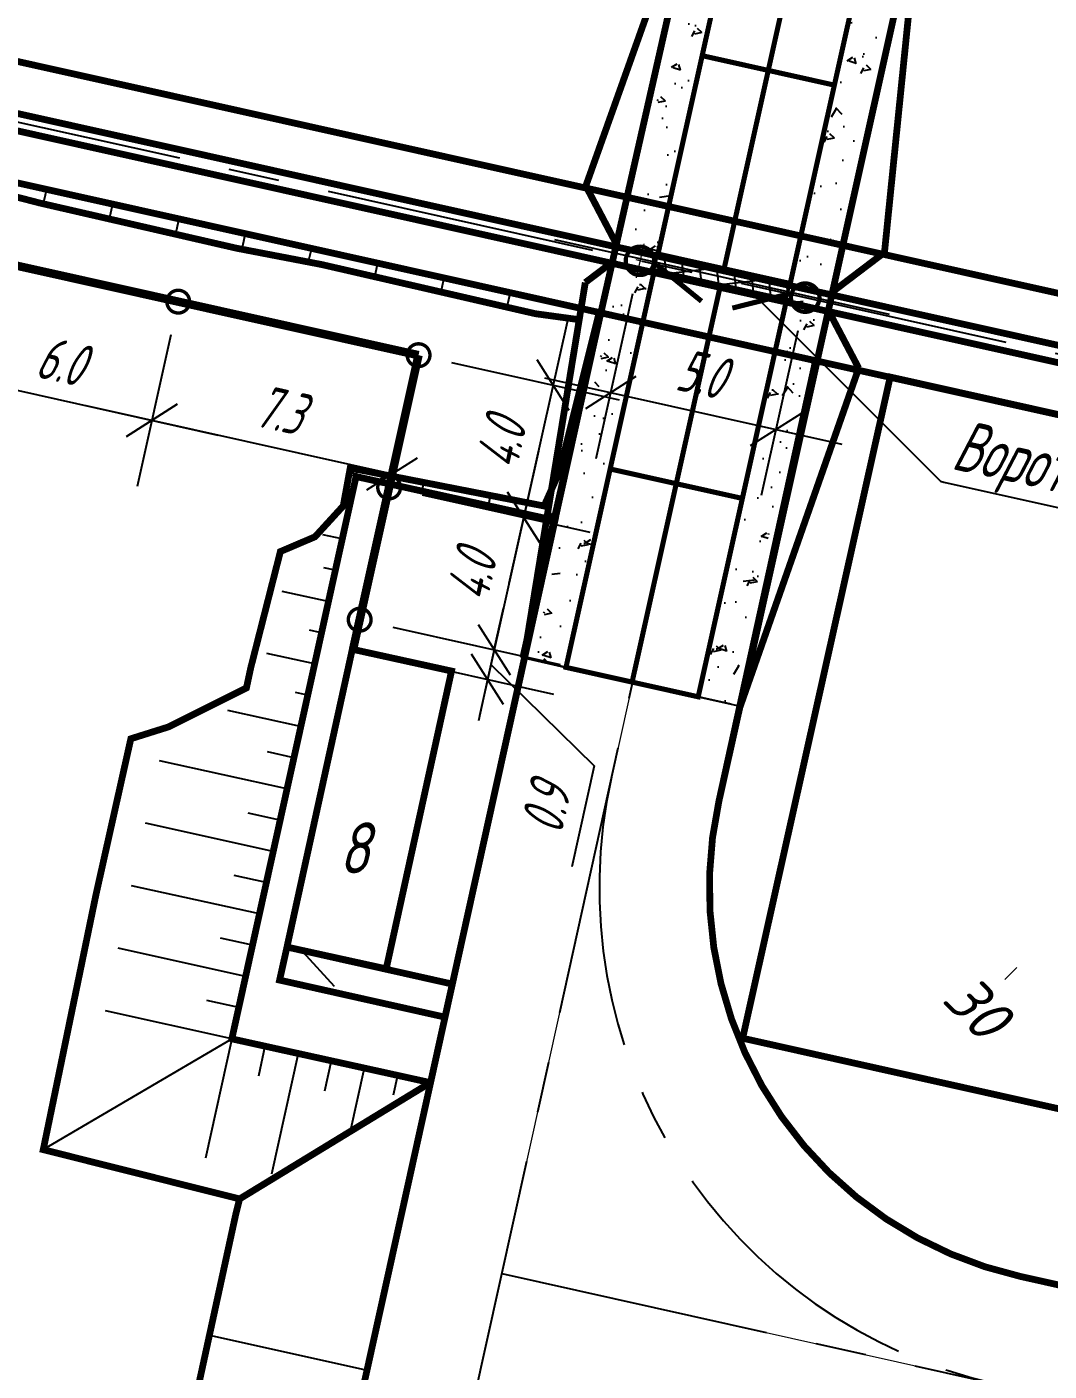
# Model space of a CAD drawing. Extents: x 5370511 to 5386565, y 1010429 to 1053793.
# Drawn here: x 5380013.66 to 5380043.85, y 1039746.49 to 1039786.17 of the extents above; entities that cross this region are included whole.
import ezdxf
from ezdxf import colors
from ezdxf.entities.mleader import LeaderData, LeaderLine
from ezdxf.math import Vec2, Vec3

# ---------------------------------------------------------------- set-up
doc = ezdxf.new("R2010")
doc.units = 0
doc.header["$PDMODE"] = 32
doc.header["$PDSIZE"] = 0.3
doc.linetypes.add('осевая2', pattern=[12.5, 8, -1.5, 1.5, -1.5])
doc.layers.get('0').update_dxf_attribs({"linetype": 'CONTINUOUS'})
doc.layers.get('DEFPOINTS').update_dxf_attribs({"linetype": 'CONTINUOUS'})
for name, color, linetype in [('3D-MODEL', 7, 'CONTINUOUS'), ('_0', 7, 'CONTINUOUS'), ('V_RED-CONTOURS-LABEL', 7, 'CONTINUOUS'), ('АД_ось', 7, 'CONTINUOUS'), ('АД_откосы', 7, 'CONTINUOUS'), ('ГП_граница насыпи', 242, 'CONTINUOUS'), ('ГП_обвалование', 7, 'CONTINUOUS'), ('ГП_ось обвал', 1, 'осевая2'), ('ГП_откос', 246, 'CONTINUOUS'), ('ГП_переезд', 7, 'CONTINUOUS'), ('ГП_проезд', 114, 'CONTINUOUS'), ('ГП_сооружения', 7, 'CONTINUOUS'), ('ТРАССА_АД', 7, 'CONTINUOUS'), ('Эстакада ЭС', 20, 'CONTINUOUS')]:
    doc.layers.add(name, color=color, linetype=linetype)
doc.layers.add('ГП_экспл', color=170, linetype='CONTINUOUS', lineweight=25)
doc.layers.add('ИИ_ОФОРМЛЕНИЕ_025', color=7, linetype='CONTINUOUS', lineweight=25)
doc.styles.add('ESKD1', font='eskd1.shx', dxfattribs={"width": 1.2, "oblique": 14.99430549857364})
doc.styles.add('ГОСТ', font='gost_ful.shx', dxfattribs={"oblique": 15})
doc.styles.add('ГОСТ_НИПИ', font='gost_nipi.shx', dxfattribs={"oblique": 15})
doc.styles.add('ГОСТ_НИПИ_разм', font='gost_nipi.shx', dxfattribs={"width": 0.8, "oblique": 15, "height": 2.5})
doc.dimstyles.new('Лист М500', dxfattribs={"dimtxt": 2.5, "dimasz": 2.5, "dimexe": 2, "dimexo": 1, "dimgap": 1, "dimtad": 1, "dimdec": 1, "dimlfac": 0.5, "dimzin": 0, "dimdsep": 46, "dimtxsty": 'ГОСТ_НИПИ_разм', "dimblk": 'OBLIQUE', "dimcen": 0.09, "dimdle": 2, "dimaunit": 1, "dimadec": 0, "dimazin": 0, "dimtfac": 1, "dimtdec": 1, "dimtofl": 0, "dimtmove": 1, "dimatfit": 3, "dimldrblk": 'NONE', "dimfxl": 1, "dimtolj": 1, "dimtzin": 0, "dimarcsym": 0})

# ---------------------------------------------------------------- blocks, each defined once
blk = doc.blocks.new('ад_откосы')
at = {"layer": 'АД_ось', "color": 253, "linetype": 'осевая2'}
blk.add_lwpolyline([(5380033.82, 1039777.08), (5379997.82, 1039614.4)], dxfattribs=at)
for points in [[(5380042.300175207, 1039746.109139481, -0.4142135668715915), (5380030.927850881, 1039764.016407456)], [(5380027.690002, 1039749.37), (5380073.498328822, 1039739.145989974, 0.4148423955051925), (5380097.383992526, 1039754.350997788), (5380099.18, 1039762.48)]]:
    blk.add_lwpolyline(points, format="xyb", dxfattribs=at)
at = {"layer": 'АД_откосы', "color": 253, "const_width": 0.2}
for points in [[(5379984.069267405, 1039620.411573264, 0.4170700094921067), (5379997.780788179, 1039629.248497594), (5380030.623456202, 1039777.78723126)], [(5380075.260112668, 1039742.136568367), (5380074.997356321, 1039742.180316269), (5380074.73532858, 1039742.228236496), (5380074.474094297, 1039742.280318558), (5380074.213722135, 1039742.336547195), (5380043.008127405, 1039749.281095295, -0.4142135668709795), (5380034.099806683, 1039763.308455209), (5380036.970118932, 1039776.383709902)], [(5379983.735327285, 1039622.087054669, 0.3833649114588252), (5379995.296446195, 1039628.424408426), (5379998.719774447, 1039644.403508955), (5380002.784787379, 1039666.281883055), (5380007.789737903, 1039690.502555662), (5380012.008521281, 1039713.678336912), (5380016.011798106, 1039733.573249632), (5380019.834180079, 1039751.121871763), (5380019.946657662, 1039751.570148286)]]:
    blk.add_lwpolyline(points, format="xyb", dxfattribs=at)
blk.add_lwpolyline([(5380028.936921095, 1039772.026766986), (5380029.38816186, 1039773.025634581), (5380030.580495082, 1039777.796737486)], dxfattribs=at)
at = {"layer": 'АД_откосы', "color": 253, "linetype": 'ByBlock', "lineweight": -3}
for points in [[(5380030.580495082, 1039777.796737486), (5380030.623456202, 1039777.78723126)], [(5380037.961173467, 1039776.164547915), (5380036.970118932, 1039776.383709902)], [(5380019.055071895, 1039747.544972537), (5380023.709210303, 1039746.515918909)]]:
    blk.add_lwpolyline(points, dxfattribs=at)
blk = doc.blocks.new('куст_откос')
at = {"layer": 'ГП_откос', "color": 253, "lineweight": 15}
for points, const_width, elevation in [([(-17.27371926512569, -64.26773810433224), (-16.01528563350439, -64.31071584345773), (-12.53762240428478, -64.33399658231065), (-10.05936289299279, -64.3505869503133), (-7.483453466556966, -64.27424381207675), (-7.42081725038588, -64.27467929525301), (-4.456697640009224, -64.29528757696971), (-2.612660855986178, -64.30810840148479), (-2.451009802520275, -64.30923229409382), (-2.288518819957972, -64.31036202656105), (-2.125181348994374, -64.31149764405563), (-1.960990755818784, -64.31263919360936), (-1.7959403404966, -64.31378672085702), (-1.630023331381381, -64.31494027329609), (-1.463232884183526, -64.316099898424), (-1.295562081038952, -64.31726564373821), (-1.127003938890994, -64.31843755906448), (-1.021283188834786, -64.31917259143665), (-0.9575513945892453, -64.31383723951876), (0.2810943676158786, -64.2101431330666)], 0.2, 49.0104566309019), ([(50.51549466978759, -63.87437741551548), (45.36165355797857, -63.87437756638974), (40.20781244710088, -63.874377717264), (35.05397133622319, -63.87437786813825), (29.90013022534549, -63.87437801901251), (24.7462891144678, -63.87437816988677), (19.59244800638407, -63.87437832076102), (14.43860689550638, -63.87437847163528), (9.284765783697367, -63.87437862250954), (4.130924674682319, -63.8743787733838), (-0.9575513936579227, -63.87437877384946), (-6.046027459204197, -63.8743787733838), (-11.13450352568179, -63.87437877384946), (-16.22297959495336, -63.87437877384946), (-21.31145566143095, -63.8743787733838), (-26.39993172697723, -63.8743787733838), (-31.48840779345483, -63.8743787733838), (-36.57688386179507, -63.8743787733838), (-41.66535992920399, -63.8743787733838)], 0.01, 48.90000000000066)]:
    blk.add_lwpolyline(points, dxfattribs=dict(at, const_width=const_width, elevation=elevation))
at = {"layer": 'ГП_откос', "color": 253, "linetype": 'ByBlock', "lineweight": -3}
for points in [[(-15.91458710469306, -63.8743787733838), (-15.91458710562438, -64.22398771950975)], [(-14.91231151670218, -63.8743787733838), (-14.91231151483953, -63.96312292898074)], [(-13.91003592777997, -63.87437877384946), (-13.91003592777997, -64.23472307343036)], [(-12.90776033699512, -63.87437877291813), (-12.90776033699512, -63.96580676734447)], [(-11.90548474993557, -63.8743787733838), (-11.90548474993557, -64.24545842735097)], [(-10.90320916008204, -63.8743787733838), (-10.90320916194469, -63.96849060617387)], [(-9.900933570228517, -63.8743787733838), (-9.900933570228517, -64.25158897414804)], [(-8.89865798316896, -63.8743787733838), (-8.89865798316896, -63.96274036495015)], [(-7.89638239517808, -63.8743787733838), (-7.896382394246757, -64.20406130049378)], [(-6.894106803461909, -63.8743787733838), (-6.894106804393232, -63.95517127681524)], [(-5.891831216402352, -63.87437877384946), (-5.891831216402352, -64.20312350988388)], [(-4.889555625617504, -63.8743787733838), (-4.889555626548827, -63.95795863773674)], [(-3.887280038557947, -63.8743787733838), (-3.887280038557947, -64.2142729558982)], [(-2.885004449635744, -63.8743787733838), (-2.885004449635744, -63.96074600052088)], [(-1.882728858850896, -63.8743787733838), (-1.882728860713542, -64.22542240796611)], [(-0.8804532717913389, -63.8743787733838), (-0.8804532699286938, -63.96097960136831)]]:
    blk.add_lwpolyline(points, dxfattribs=at)
blk = doc.blocks.new('ВД_откос')
at = {"layer": 'ГП_откос', "color": 253, "lineweight": 15}
for points, const_width, elevation in [([(0.5503166897493663, -69.80179419304041), (-2.70301606412977, -69.88609326258302), (-5.368577134795487, -69.95515615073964), (-5.325679406523705, -71.09168782830238), (-5.94165691267699, -72.16254862444475), (-6.844589285552502, -72.81004126183689), (-6.937141646631062, -75.82949882373214), (-6.952720678411424, -76.3377541070804), (-6.94804192520678, -76.95855828374624), (-8.944330652244389, -78.58057025959715), (-9.953775611706078, -79.16369645670056), (-9.954397976398468, -79.80008803587407), (-9.95605896692723, -81.49851527949795), (-9.958417572081089, -83.89289831463248), (-9.934703736566007, -85.45521155418828), (-9.842032916843891, -91.56607849616557), (-3.865631666965783, -91.72577106580138), (0.8870451841503382, -87.1494553796947)], 0.2, 49.1685778420615), ([(0.890894471667707, -87.14944652793929), (-5.117061199620366, -87.16326285386458), (-5.117061199620366, -87.14944652793929), (-5.130092536099255, -81.48740818537772), (-5.143123873509467, -75.82536984281614), (-5.156155209988356, -70.16333150025457), (-5.144520048983395, -70.16330474289134), (0.8687444338575006, -70.15633876854554), (0.8711716597899795, -70.15633595641702)], 0.01, 49.40000000000171)]:
    blk.add_lwpolyline(points, dxfattribs=dict(at, const_width=const_width, elevation=elevation))
at = {"layer": 'ГП_откос', "color": 253, "linetype": 'ByBlock', "lineweight": -3}
for points in [[(0.8687444338575006, -70.15633876854554), (0.550316689749369, -69.80179419304041)], [(-5.368577134795487, -69.9551561512053), (-5.156155209988356, -70.16333150025457)], [(-5.156155209988356, -70.16333150025457), (-5.319792566820979, -70.16370811639354)], [(-5.156155209988356, -70.16333150025457), (-5.156548303551972, -69.99239843804389)], [(-4.152005269192159, -70.16216604504734), (-4.15206063631922, -70.11446186900139)], [(-3.147855329327285, -70.16100058984011), (-3.148099874146283, -69.95030204113573)], [(-2.143705388531089, -70.15983513463289), (-2.143772293813527, -70.10218872409314)], [(-1.13955544680357, -70.15866967896), (-1.139846161007881, -69.90819276310503)], [(-0.1354055078700185, -70.15750422421843), (-0.1354839568957686, -70.08991217659786)], [(-5.153983320109546, -71.10777213098481), (-5.19022086635232, -71.10785546479747)], [(-5.151811431162059, -72.05221276171505), (-5.733683853410184, -72.0535508687608)], [(-5.14963954128325, -72.99665339291096), (-5.489797473885119, -72.99743563914672)], [(-5.147467652335763, -73.9410940236412), (-6.532997831702232, -73.9442802676931)], [(-5.145295762456954, -74.88553465437144), (-5.497902919538319, -74.88634552946314)], [(-5.143123872578144, -75.82997528463602), (-6.578450948931277, -75.83327604457736)], [(-5.140951983630657, -76.77441591583192), (-5.502641265280545, -76.77524767676368)], [(-5.138780093751848, -77.71885654656217), (-7.341011259704828, -77.72392092272639)], [(-5.136608203873038, -78.6632971772924), (-5.929952508769929, -78.66512159677222)], [(-5.134436314925551, -79.60773780802265), (-8.9902638271451, -79.61660488881171)], [(-5.132264425046742, -80.55217843875289), (-6.096840407699347, -80.55439663259313)], [(-5.130092536099255, -81.49661906948313), (-8.990872932597995, -81.50549754034728)], [(-5.127920646220446, -82.44105970021337), (-6.093736190348864, -82.44328074483201)], [(-5.125748756341636, -83.38550033047795), (-8.99149271287024, -83.39439021609724)], [(-5.123576867394149, -84.32994096167386), (-6.089184558019042, -84.33216152805835)], [(-5.12140497751534, -85.2743815924041), (-8.974105309695005, -85.28324148152024)], [(-5.119233088567853, -86.21882222313434), (-6.079977693967521, -86.22103160619736)], [(-9.842032916843891, -91.56607849663123), (-5.117061199620366, -87.16326285386458)], [(-5.117061199620366, -87.16326285386458), (-8.94119649939239, -87.1720570535399)], [(-5.117061199620366, -87.16326285386458), (-5.108761276118457, -90.77244041766971)], [(-4.115735254250467, -87.16096013318747), (-4.113648645579815, -88.06831057975069)], [(-3.114409308880568, -87.1586574120447), (-3.106016366742551, -90.80828342214227)], [(-2.113083364441991, -87.15635469090194), (-2.110974485054612, -88.07338928570971)], [(-1.111757418140769, -87.15405196975917), (-1.10735172405839, -89.0698446976021)], [(-0.1104314746335149, -87.15174924908206), (-0.1090515153482556, -87.75181694468483)]]:
    blk.add_lwpolyline(points, dxfattribs=at)
blk = doc.blocks.new('125')
at = {"layer": 'ГП_переезд', "lineweight": -3}
h = blk.add_hatch(dxfattribs=at)
h.set_pattern_fill('AR-CONC', color=253, scale=0.2999999999999997, angle=154.0071914425488)
h.set_pattern_definition([(204.0071914425487, (-7634486.730363159, -5076924.071751134), (-1.85162098708136, 1.112249846079517), [0.2249999999999998, -2.474999999999997]), (149.0071914425487, (-7634486.730363159, -5076924.071751134), (-0.614813891263831, -2.210748363411151), [0.1799999999999998, -1.979999999999998]), (254.4586359025487, (-7634486.884664907, -5076923.979063651), (-2.466434862061353, -1.0984984994089), [0.1912205759999998, -2.103426335999997]), (200.1913914425488, (-7634486.993318154, -5076924.611060571), (-2.660245992452547, 1.849512765976791), [0.3374999999999995, -3.712499999999996]), (250.6428269325487, (-7634487.215005188, -5076924.45693446), (-3.801106815724679, -1.397886613803101), [0.2868310259999996, -3.155141279999995]), (145.1913554325487, (-7634486.993318154, -5076924.611060571), (-3.801106813390907, -1.397886613256972), [0.2699999999999996, -2.970000002999996]), (175.0071914425487, (-7634487.197234123, -5076924.344755713), (-1.080234779957401, 1.870479302230966), [0.2249999999999998, -2.474999999999997]), (120.0071914425487, (-7634487.197234123, -5076924.344755713), (-1.609520420047975, -1.635496397019768), [0.1799999999999999, -1.979999999999998]), (225.4586361825488, (-7634487.287253686, -5076924.188882439), (-2.68975517822244, 0.2349828998475914), [0.1912205699999999, -2.103426335999998]), (191.5071914425488, (-7634486.730363159, -5076924.071751134), (-0.4704701387299968, -0.8816765101574252), [0, -1.955999999999998, 0, -2.009999999999997, 0, -1.987499999999998]), (161.5071914425487, (-7634486.730363159, -5076924.071751134), (-1.227942076851624, -0.7176725408550315), [0, -1.145999999999999, 0, -1.910999999999998, 0, -0.7574999999999991]), (121.5071914425487, (-7634486.12903314, -5076924.364945958), (-1.409822805245655, 0.762676666883989), [0, -0.7499999999999997, 0, -2.339999999999999, 0, -3.104999999999998]), (111.5071914425487, (-7634485.859378417, -5076924.496423458), (-1.704204549941659, 0.4968207849498126), [0, -0.9749999999999994, 0, -1.553999999999999, 0, -2.204999999999998])])
h.paths.add_polyline_path([(-13.63497401494533, 32.93366101384163), (-14.63497401494533, 32.93364464584738), (-14.63457307685167, 8.433644624426961), (-13.63457307778299, 8.433660989627242)])
h = blk.add_hatch(dxfattribs=at)
h.set_pattern_fill('AR-CONC', color=253, scale=0.2999999999999997, angle=154.0071914425488)
h.set_pattern_definition([(204.0071914425487, (-7634482.23611785, -5076926.263042794), (-1.85162098708136, 1.112249846079517), [0.2249999999999998, -2.474999999999997]), (149.0071914425487, (-7634482.23611785, -5076926.263042794), (-0.614813891263831, -2.210748363411151), [0.1799999999999998, -1.979999999999998]), (254.4586359025487, (-7634482.390419598, -5076926.170355306), (-2.466434862061353, -1.0984984994089), [0.1912205759999998, -2.103426335999997]), (200.1913914425488, (-7634482.499072847, -5076926.802352229), (-2.660245992452547, 1.849512765976791), [0.3374999999999995, -3.712499999999996]), (250.6428269325487, (-7634482.720759879, -5076926.648226117), (-3.801106815724679, -1.397886613803101), [0.2868310259999996, -3.155141279999995]), (145.1913554325487, (-7634482.499072847, -5076926.802352229), (-3.801106813390907, -1.397886613256972), [0.2699999999999996, -2.970000002999996]), (175.0071914425487, (-7634482.702988814, -5076926.53604737), (-1.080234779957401, 1.870479302230966), [0.2249999999999998, -2.474999999999997]), (120.0071914425487, (-7634482.702988814, -5076926.53604737), (-1.609520420047975, -1.635496397019768), [0.1799999999999999, -1.979999999999998]), (225.4586361825488, (-7634482.793008379, -5076926.380174097), (-2.68975517822244, 0.2349828998475914), [0.1912205699999999, -2.103426335999998]), (191.5071914425488, (-7634482.23611785, -5076926.263042794), (-0.4704701387299968, -0.8816765101574252), [0, -1.955999999999998, 0, -2.009999999999997, 0, -1.987499999999998]), (161.5071914425487, (-7634482.23611785, -5076926.263042794), (-1.227942076851624, -0.7176725408550315), [0, -1.145999999999999, 0, -1.910999999999998, 0, -0.7574999999999991]), (121.5071914425487, (-7634481.634787827, -5076926.556237619), (-1.409822805245655, 0.762676666883989), [0, -0.7499999999999997, 0, -2.339999999999999, 0, -3.104999999999998]), (111.5071914425487, (-7634481.365133108, -5076926.687715115), (-1.704204549941659, 0.4968207849498126), [0, -0.9749999999999994, 0, -1.553999999999999, 0, -2.204999999999998])])
h.paths.add_polyline_path([(-8.634974014945328, 32.93374283611774), (-9.634974011220038, 32.93372646905482), (-9.634573074057698, 8.433726446703076), (-8.634573076851666, 8.433742810040712)])
at = {"layer": 'ГП_переезд'}
h = blk.add_hatch(dxfattribs=at)
h.set_pattern_fill('ANSI37', color=253, scale=3.999999999999997, angle=154.0071914425488)
h.set_pattern_definition([(199.0071914425488, (-7634482.23611785, -5076926.263042794), (0.1628434140211092, -0.4727388523381058), []), (289.0071914425487, (-7634482.23611785, -5076926.263042794), (0.4727388523381059, 0.1628434140211092), [])])
h.paths.add_polyline_path([(-9.634777633473277, 20.93372644670308), (-13.6347776344046, 20.9336609877646), (-13.63476945180446, 20.4336609877646), (-9.634769453667104, 20.43372644484043)])
at = {"layer": 'ГП_переезд', "color": 253, "linetype": 'Continuous'}
for p, q in [((-8.634974014014006, 32.93374280631542, 0.8016176932108053), (-14.63497401494533, 32.93364462442696, 0.8016176932108053)), ((-6.570555248297751, 20.68377659283578, 0.8016176932108053), (-16.69899183325469, 20.68361084349453, 0.8016176932108053)), ((-8.63457307126373, 8.433743111789227, 0.8016176932108053), (-14.63457307033241, 8.433644926175475, 0.8016176932108053))]:
    blk.add_line(p, q, dxfattribs=at)
at = {"layer": 'ГП_переезд', "color": 253, "lineweight": 30}
blk.add_line((-13.63477763254195, 20.93366401456296, 0.8016176932108053), (-13.8678576182574, 20.93366034049541, 0.8016176932108053), dxfattribs=at)
at = {"layer": 'ГП_переезд', "color": 253, "lineweight": -3, "const_width": 0.1999999999999999, "elevation": 0.801617693210801}
for points in [[(-14.85660103429109, 32.91442228667438), (-16.15262700617313, 22.43363384902477)], [(-8.363576610572636, 32.93374727666378), (-7.116977353580296, 22.4337817132473)], [(-14.88040105812252, 20.93364439159632), (-16.15262700617313, 22.43363384902477)], [(-8.38915420603007, 20.93375061824918), (-7.116977353580296, 22.4337817132473)], [(-14.88039287831634, 20.4336368162185), (-15.5480119464919, 19.64644331019372)], [(-8.38914602342993, 20.43374304287136), (-7.116920077241957, 18.93375358637422)], [(-15.5480119464919, 19.64644331019372), (-14.90526138711721, 8.414885913953185)], [(-7.116920077241957, 18.93375358637422), (-8.36388415377587, 8.414992960169911)]]:
    blk.add_lwpolyline(points, dxfattribs=at)
at = {"layer": 'ГП_переезд', "color": 253, "const_width": 0.2, "elevation": 0.801617693210801}
for points in [[(-14.93995600473136, 8.434116773307323), (-14.85660521592945, 32.91438846942037)], [(-8.361713993363082, 8.433299332857132), (-8.362114945426583, 32.93374730087817)]]:
    blk.add_lwpolyline(points, dxfattribs=at)
at = {"layer": 'ГП_переезд', "color": 253, "linetype": 'Continuous', "const_width": 0.1499999999999999, "elevation": 0.801617693210801}
for points in [[(-11.63487582560629, 26.93369371816516), (-11.63497401122004, 32.93369371816516), (-13.63497401308268, 32.93366098403931), (-13.63487582374364, 26.93366098497063)], [(-9.634875825606287, 26.93372644949704), (-9.634974014014006, 32.93372644670308), (-11.63497401308268, 32.93369371630251), (-11.63487582467496, 26.93369371630251)], [(-11.63477762974799, 20.93369371630251), (-11.634875821881, 26.93369371816516), (-13.63487582374364, 26.93366098497063), (-13.6347776344046, 20.93366098403931)], [(-9.634777633473277, 20.93372644670308), (-9.634875818155706, 26.93372644670308), (-11.63487582467496, 26.93369371630251), (-11.63477763347328, 20.93369371816516)], [(-11.63467126432806, 14.43369372189045), (-11.63476945180446, 20.43369371909648), (-13.63476944901049, 20.43366099335253), (-13.63467126246542, 14.43366098962724)], [(-9.634671266190708, 14.43372645229101), (-9.634769453667104, 20.43372644856572), (-11.63476945087314, 20.43369371816516), (-11.63467126432806, 14.4336937200278)], [(-11.63457307312638, 8.433693720027804), (-11.63467126432806, 14.43369372189045), (-13.63467126246542, 14.43366098962724), (-13.63457307498902, 8.433660989627242)], [(-9.634573074057698, 8.433726446703076), (-9.634671262465417, 14.43372644670308), (-11.63467126432806, 14.4336937200278), (-11.63457307498902, 8.433693720027804)]]:
    blk.add_lwpolyline(points, close=True, dxfattribs=at)
at = {"layer": 'ГП_переезд', "color": 253, "elevation": 0.801617693210801}
for points in [[(-13.63497401215136, 32.93366101384163), (-14.85656697489321, 32.9336410202086), (-14.90522732492536, 8.434104647487402), (-13.63457307498902, 8.433660989627242)], [(-8.363576612435281, 32.93374727666378), (-9.634974011220038, 32.93372646905482), (-9.634573074057698, 8.433726446703076), (-8.406996219418943, 8.433314526453614)]]:
    blk.add_lwpolyline(points, close=True, dxfattribs=at)
blk = doc.blocks.new('хоз')
at = {"layer": 'ГП_сооружения', "color": 0}
blk.add_line((5454603.975283207, 7337904.794464728), (5454604.18274029, 7337903.420496176), dxfattribs=at)
at = {"layer": 'ГП_сооружения', "color": 0, "const_width": 0.2}
blk.add_lwpolyline([(5454603.67015436, 7337905.156709275), (5454610.179141389, 7337911.372261371), (5454612.250992088, 7337909.202599027), (5454605.742005059, 7337902.987046932), (5454603.67015436, 7337905.156709275)], dxfattribs=at)
blk = doc.blocks.new('_Oblique')
at = {"color": 0, "linetype": 'ByBlock', "lineweight": -2}
blk.add_line((-0.5, -0.5), (0.5, 0.5), dxfattribs=at)
blk = doc.blocks.new('*D206')
at = {"layer": 'DEFPOINTS', "color": 0, "lineweight": 15, "transparency": 16777216}
for p in [(5380025.231405964, 1039776.478652719), (5380024.36191567, 1039772.574297943), (5380028.33353917, 1039771.689827051)]:
    blk.add_point(p, dxfattribs=at)
at = {"layer": 'Эстакада ЭС', "color": 0, "lineweight": -2, "transparency": 16777216}
for p, q in [((5380029.637774642, 1039777.546359234), (5380027.898794009, 1039769.737649639)), ((5380026.20749467, 1039776.261280139), (5380031.155206892, 1039775.159436662)), ((5380025.338004376, 1039772.356925363), (5380030.285716581, 1039771.255081889))]:
    blk.add_line(p, q, dxfattribs=at)
at = {"layer": 'Эстакада ЭС', "color": 0, "lineweight": -2, "transparency": 16777216, "xscale": 1.25, "yscale": 1.25, "zscale": 1.25}
for p, rotation in [((5380029.203029481, 1039775.594181823), 77.44524128354307), ((5380028.33353917, 1039771.689827051), 257.4452412835431)]:
    blk.add_blockref('_Oblique', p, dxfattribs=dict(at, rotation=rotation))
at = {"layer": 'Эстакада ЭС', "color": 0, "transparency": 16777216, "insert": (5380027.670184532, 1039773.88654859), "char_height": 2.5, "attachment_point": 5, "rotation": 77.44524128354306, "style": 'ГОСТ_НИПИ_разм'}
blk.add_mtext('\\A1;{\\H0.5x;4.0}', dxfattribs=at)
blk = doc.blocks.new('_None')
blk = doc.blocks.new('*D207')
at = {"layer": 'DEFPOINTS', "color": 0, "lineweight": 15, "transparency": 16777216}
for p in [(5380024.36191567, 1039772.574297943), (5380023.49243623, 1039768.669940637), (5380027.464048833, 1039767.785472171)]:
    blk.add_point(p, dxfattribs=at)
at = {"layer": 'Эстакада ЭС', "color": 0, "lineweight": -2, "transparency": 16777216}
for p, q in [((5380028.768284328, 1039773.642004462), (5380027.029303672, 1039765.83329476)), ((5380025.338004376, 1039772.356925363), (5380030.285716579, 1039771.25508189)), ((5380024.468524936, 1039768.452568057), (5380029.416226245, 1039767.350727011))]:
    blk.add_line(p, q, dxfattribs=at)
at = {"layer": 'Эстакада ЭС', "color": 0, "lineweight": -2, "transparency": 16777216, "xscale": 1.25, "yscale": 1.25, "zscale": 1.25}
for p, rotation in [((5380028.333539167, 1039771.689827051), 77.44524128354307), ((5380027.464048833, 1039767.785472171), 257.4452412835431)]:
    blk.add_blockref('_Oblique', p, dxfattribs=dict(at, rotation=rotation))
at = {"layer": 'Эстакада ЭС', "color": 0, "transparency": 16777216, "insert": (5380026.800694207, 1039769.982193764), "char_height": 2.5, "attachment_point": 5, "rotation": 77.44524128354306, "style": 'ГОСТ_НИПИ_разм'}
blk.add_mtext('\\A1;{\\H0.5x;4.0}', dxfattribs=at)
blk = doc.blocks.new('*D208')
at = {"layer": 'DEFPOINTS', "color": 0, "lineweight": 15, "transparency": 16777216}
for p in [(5380023.49243623, 1039768.669940637), (5380023.306497755, 1039767.790256529), (5380027.268616178, 1039766.907902394)]:
    blk.add_point(p, dxfattribs=at)
at = {"layer": 'Эстакада ЭС', "color": 0, "lineweight": -2, "transparency": 16777216}
for p, q in [((5380027.464048833, 1039767.785472171), (5380027.735764558, 1039769.005583053)), ((5380024.468524936, 1039768.452568057), (5380029.416226245, 1039767.350727011)), ((5380027.464048833, 1039767.785472171), (5380027.268616178, 1039766.907902394)), ((5380024.282586461, 1039767.572883949), (5380029.22079359, 1039766.473157233)), ((5380027.366332505, 1039767.346687283), (5380030.418746596, 1039764.353230574)), ((5380027.268616178, 1039766.907902394), (5380026.996900452, 1039765.687791512)), ((5380030.418746596, 1039764.353230574), (5380029.755989037, 1039761.377187474))]:
    blk.add_line(p, q, dxfattribs=at)
at = {"layer": 'Эстакада ЭС', "color": 0, "lineweight": -2, "transparency": 16777216, "xscale": 1.25, "yscale": 1.25, "zscale": 1.25}
for p, rotation in [((5380027.464048833, 1039767.785472171), 257.4452412835431), ((5380027.268616178, 1039766.907902394), 77.44524128354306)]:
    blk.add_blockref('_Oblique', p, dxfattribs=dict(at, rotation=rotation))
at = {"layer": 'Эстакада ЭС', "color": 0, "transparency": 16777216, "insert": (5380028.989268023, 1039763.109753177), "char_height": 2.5, "attachment_point": 5, "rotation": 77.44524128354306, "style": 'ГОСТ_НИПИ_разм'}
blk.add_mtext('\\A1;{\\H0.5x;0.9}', dxfattribs=at)
blk = doc.blocks.new('*D214')
at = {"layer": 'DEFPOINTS', "color": 0, "lineweight": 15, "transparency": 16777216}
for p in [(5380012.277384036, 1039779.363484635), (5380018.13391553, 1039778.059247855), (5380017.353575537, 1039774.555213219)]:
    blk.add_point(p, dxfattribs=at)
at = {"layer": 'Эстакада ЭС', "color": 0, "lineweight": -2, "transparency": 16777216}
for p, q in [((5380012.060011456, 1039778.387395929), (5380011.062298573, 1039773.907271197)), ((5380017.916542948, 1039777.08315915), (5380016.918830375, 1039772.603035807)), ((5380009.544866323, 1039776.29419377), (5380019.305752948, 1039774.120468057))]:
    blk.add_line(p, q, dxfattribs=at)
at = {"layer": 'Эстакада ЭС', "color": 0, "lineweight": -2, "transparency": 16777216, "xscale": 1.25, "yscale": 1.25, "zscale": 1.25}
for p, rotation in [((5380011.497043734, 1039775.859448608), 167.4452412575011), ((5380017.353575537, 1039774.555213219), 347.4452412575012)]:
    blk.add_blockref('_Oblique', p, dxfattribs=dict(at, rotation=rotation))
at = {"layer": 'Эстакада ЭС', "color": 0, "transparency": 16777216, "insert": (5380014.66985379, 1039776.305430707), "char_height": 2.5, "attachment_point": 5, "rotation": 347.4452412575011, "style": 'ГОСТ_НИПИ_разм'}
blk.add_mtext('\\A1;{\\H0.5x;6.0}', dxfattribs=at)
blk = doc.blocks.new('*D215')
at = {"layer": 'DEFPOINTS', "color": 0, "lineweight": 15, "transparency": 16777216}
for p in [(5380018.13391553, 1039778.059247855), (5380025.231405964, 1039776.478652719), (5380024.451066243, 1039772.974619301)]:
    blk.add_point(p, dxfattribs=at)
at = {"layer": 'Эстакада ЭС', "color": 0, "lineweight": -2, "transparency": 16777216}
for p, q in [((5380017.916542948, 1039777.08315915), (5380016.918830376, 1039772.603035809)), ((5380025.014033383, 1039775.502564014), (5380024.016321082, 1039771.02244189)), ((5380015.401398127, 1039774.989958382), (5380026.403243654, 1039772.539874139))]:
    blk.add_line(p, q, dxfattribs=at)
at = {"layer": 'Эстакада ЭС', "color": 0, "lineweight": -2, "transparency": 16777216, "xscale": 1.25, "yscale": 1.25, "zscale": 1.25}
for p, rotation in [((5380017.353575538, 1039774.55521322), 167.4452412575011), ((5380024.451066243, 1039772.974619301), 347.4452412575012)]:
    blk.add_blockref('_Oblique', p, dxfattribs=dict(at, rotation=rotation))
at = {"layer": 'Эстакада ЭС', "color": 0, "transparency": 16777216, "insert": (5380021.146865044, 1039774.863016054), "char_height": 2.5, "attachment_point": 5, "rotation": 347.4452412575011, "style": 'ГОСТ_НИПИ_разм'}
blk.add_mtext('\\A1;{\\H0.5x;7.3}', dxfattribs=at)
blk = doc.blocks.new('*D361')
at = {"color": 0, "lineweight": -2, "transparency": 16777216}
for p, q in [((5380031.551197223, 1039778.287918367), (5380030.467376184, 1039773.421134013)), ((5380036.431640755, 1039777.201055464), (5380035.347819716, 1039772.334271107)), ((5380028.949943934, 1039775.808056585), (5380037.734742288, 1039773.851703356))]:
    blk.add_line(p, q, dxfattribs=at)
at = {"layer": 'DEFPOINTS', "color": 0, "lineweight": 15, "transparency": 16777216}
for p in [(5380031.768569804, 1039779.264007072), (5380036.649013337, 1039778.177144169), (5380035.782564877, 1039774.286448518)]:
    blk.add_point(p, dxfattribs=at)
at = {"color": 0, "lineweight": -2, "transparency": 16777216, "xscale": 1.25, "yscale": 1.25, "zscale": 1.25}
for p, rotation in [((5380030.902121345, 1039775.373311424), 167.4452412575006), ((5380035.782564877, 1039774.286448518), 347.4452412575006)]:
    blk.add_blockref('_Oblique', p, dxfattribs=dict(at, rotation=rotation))
at = {"color": 0, "transparency": 16777216, "insert": (5380033.586887265, 1039775.927979765), "char_height": 2.5, "attachment_point": 5, "rotation": 347.4452412575006, "style": 'ГОСТ_НИПИ_разм'}
blk.add_mtext('\\A1;{\\H0.5x;5.0}', dxfattribs=at)

msp = doc.modelspace()

# ---------------------------------------------------------------- linework, layer by layer
at = {"layer": 'ТРАССА_АД', "color": 253, "lineweight": 20}
msp.add_lwpolyline([(5380033.82, 1039777.08), (5380021.656938845, 1039722.116478091)], dxfattribs=at)
at = {"layer": 'ТРАССА_АД', "lineweight": 20}
msp.add_lwpolyline([(5380027.690002, 1039749.37), (5380073.498328822, 1039739.145989974, 0.4148423955051925), (5380097.383992526, 1039754.350997788), (5380099.18, 1039762.48)], format="xyb", dxfattribs=at)

# ---------------------------------------------------------------- next in the draw order: block references
at = {"layer": 'АД_откосы', "color": 253}
msp.add_blockref('ад_откосы', (0, 0), dxfattribs=at)

# ---------------------------------------------------------------- next in the draw order: linework, layer by layer
at = {"const_width": 0.125}
for points in [[(5380031.859866288, 1039779.673964328, 1.000000000001083), (5380031.67727332, 1039778.854049816, 0.9999999999989172), (5380031.859866288, 1039779.673964328, 49.91739007657043)], [(5380036.740309816, 1039778.587101426, 1.000000000001083), (5380036.557716849, 1039777.767186913, 0.9999999999989172), (5380036.740309816, 1039778.587101426, 49.91739007657043)]]:
    msp.add_lwpolyline(points, format="xyb", dxfattribs=at)
at = {"const_width": 0.15}
for points in [[(5380032.256614154, 1039779.155320782), (5380033.586557193, 1039778.071899641)], [(5380036.160968924, 1039778.285830205), (5380034.496958091, 1039777.869155513)]]:
    msp.add_lwpolyline(points, dxfattribs=at)
at = {"layer": '3D-MODEL', "color": 253, "lineweight": 15}
msp.add_polyline3d([(5379975.47549467, 1039865.410420308, 48.90000000000066), (5379975.475496573, 1039865.410419885, 48.9), (5380145.314966359, 1039827.587583038, 48.90000000000158), (5380138.358021216, 1039796.348152775, 49.13999999999839), (5380129.316344412, 1039755.747454311, 49.29999999995212), (5380099.204014715, 1039762.453398905, 49.30000000000111), (5380033.80613501, 1039777.017345649, 49.30000000000037), (5379969.237682783, 1039791.396582919, 49.30000000000037), (5379971.628781172, 1039802.13355868, 49.24999999999957), (5379961.867971115, 1039804.30726734, 49.24999999999956), (5379968.51855376, 1039834.171000072, 49.09999999999969)], close=True, dxfattribs=at)
at = {"layer": '_0', "lineweight": 15}
for p, q in [((5380031.87986796, 1039779.76377973), (5380031.657271649, 1039778.764234414)), ((5380031.879375699, 1039779.239330868), (5380031.657763908, 1039779.288683275))]:
    msp.add_line(p, q, dxfattribs=at)
at = {"layer": 'V_RED-CONTOURS-LABEL', "color": 1, "lineweight": 15, "elevation": 49.3}
msp.add_lwpolyline([(5380042.540668155, 1039758.051170042), (5380042.899912389, 1039758.398939478)], dxfattribs=at)
at = {"layer": 'ГП_граница насыпи', "color": 253}
msp.add_lwpolyline([(5379975.47549467, 1039865.410420308), (5380145.314966359, 1039827.587583038), (5380129.316344412, 1039755.747454311), (5379969.237682783, 1039791.396582919), (5379971.628781172, 1039802.13355868), (5379961.867971115, 1039804.30726734)], close=True, dxfattribs=at)
at = {"layer": 'ГП_граница насыпи', "color": 253, "lineweight": 15, "const_width": 0.2}
msp.add_lwpolyline([(5380058.677498195, 1039771.478553558), (5380053.231334036, 1039747.006004857), (5380043.008127405, 1039749.281095295, -0.4142135646858867), (5380034.099806665, 1039763.308455123), (5380037.00067179, 1039776.305930077)], format="xyb", close=True, dxfattribs=at)
msp.add_lwpolyline([(5380029.2602862, 1039771.600881917), (5380023.38543811, 1039772.895023396), (5380019.716915616, 1039756.295587488), (5380025.584216616, 1039755.003108611)], close=True, dxfattribs=at)
at = {"layer": 'ГП_обвалование', "color": 253, "const_width": 0.2}
for points in [[(5379975.47549467, 1039865.410420308), (5380145.314966359, 1039827.587583038), (5380129.316344412, 1039755.747454311), (5379969.237682783, 1039791.396582919), (5379971.628781172, 1039802.13355868), (5379961.867971115, 1039804.30726734)], [(5379976.613568857, 1039863.620228379), (5380143.524774429, 1039826.449508851), (5380128.178270224, 1039757.53764624), (5379971.027874713, 1039792.534657107), (5379973.418973101, 1039803.271632868), (5379963.658163045, 1039805.445341527)], [(5379976.992926918, 1039863.023497736), (5380142.928043786, 1039826.070150789), (5380127.798912164, 1039758.134376883), (5379971.624605356, 1039792.914015169), (5379974.015703743, 1039803.65099093), (5379964.254893687, 1039805.82469959)], [(5379978.131001106, 1039861.233305806), (5380141.137851856, 1039824.932076602), (5380126.660837976, 1039759.924568813), (5379973.414797286, 1039794.052089356), (5379975.805895673, 1039804.789065117), (5379966.045085616, 1039806.962773777)]]:
    msp.add_lwpolyline(points, close=True, dxfattribs=at)
at = {"layer": 'ГП_ось обвал', "color": 253}
msp.add_lwpolyline([(5379976.803247888, 1039863.321863057), (5380143.226409107, 1039826.25982982), (5380127.988591194, 1039757.836011562), (5379971.326240035, 1039792.724336138), (5379973.717338422, 1039803.461311899), (5379963.956528366, 1039805.635020559)], close=True, dxfattribs=at)
at = {"layer": 'ГП_проезд', "color": 253, "const_width": 0.2}
for points in [[(5380039.157558266, 1039775.834233191), (5380034.801878631, 1039756.31429326), (5380054.321818563, 1039751.958613627), (5380058.677498194, 1039771.478553558)], [(5380021.345121916, 1039759.00648038), (5380021.127749335, 1039758.030391673), (5380026.010427167, 1039756.936982836), (5380026.227800416, 1039757.913071392)]]:
    msp.add_lwpolyline(points, close=True, dxfattribs=at)
at = {"layer": 'Эстакада ЭС', "color": 20, "ltscale": 0.3, "transparency": 33554687, "const_width": 0.25}
msp.add_lwpolyline([(5379982.891086251, 1039785.907740341), (5380025.231406665, 1039776.478653969)], dxfattribs=at)
at = {"layer": 'Эстакада ЭС'}
for points, const_width in [([(5380031.859866288, 1039779.673964328, 1.000000000001083), (5380031.677273319, 1039778.854049816, 0.9999999999989172), (5380031.859866288, 1039779.673964328, 49.91739007657043)], 0.125), ([(5380018.206952717, 1039778.387213659, 1.000000000001083), (5380018.060878343, 1039777.73128205, 0.9999999999989172), (5380018.206952717, 1039778.387213659, 49.91739007657043)], 0.1), ([(5380036.740309815, 1039778.587101426, 1.000000000001083), (5380036.557716847, 1039777.767186913, 0.9999999999989172), (5380036.740309815, 1039778.587101426, 49.91739007657043)], 0.125), ([(5380025.304221584, 1039776.806669273, 1.000000000001083), (5380025.158147209, 1039776.150737662, 0.9999999999989172), (5380025.304221584, 1039776.806669273, 49.91739007657043)], 0.1), ([(5380024.434952856, 1039772.902263748, 1.000000000001083), (5380024.288878482, 1039772.246332138, 0.9999999999989172), (5380024.434952856, 1039772.902263748, 49.91739007657043)], 0.1), ([(5380023.565473417, 1039768.997906442, 1.000000000001083), (5380023.419399043, 1039768.341974832, 0.9999999999989172), (5380023.565473417, 1039768.997906442, 49.91739007657043)], 0.1)]:
    msp.add_lwpolyline(points, format="xyb", dxfattribs=dict(at, const_width=const_width))
for points, const_width in [([(5380032.256614153, 1039779.155320782), (5380033.586557191, 1039778.07189964)], 0.15), ([(5380036.160968923, 1039778.285830204), (5380034.49695809, 1039777.869155512)], 0.15), ([(5380023.296982334, 1039767.7922678), (5380025.230295318, 1039776.478901464)], 0.25)]:
    msp.add_lwpolyline(points, dxfattribs=dict(at, const_width=const_width))

# ---------------------------------------------------------------- next in the draw order: block references
at = {"layer": 'ГП_откос', "color": 253, "lineweight": 15, "rotation": 347.4452412677718}
for name in ['куст_откос', 'ВД_откос']:
    msp.add_blockref(name, (5380043.65852465, 1039840.262355102), dxfattribs=at)
at = {"layer": 'ГП_сооружения', "rotation": 33.94108833527709}
msp.add_blockref('хоз', (4951863.507614124, -8093380.330762357), dxfattribs=at)
at = {"layer": 'ИИ_ОФОРМЛЕНИЕ_025', "rotation": 347.4442999810406}
msp.add_blockref('125', (5380041.059903915, 1039756.066927818, -0.8016176932108053), dxfattribs=at)

# ---------------------------------------------------------------- next in the draw order: texts
at = {"layer": 'ГП_экспл', "color": 0, "style": 'ГОСТ', "oblique": 15}
msp.add_text('8', height=1.5, rotation=0.8953654323636505, dxfattribs=at).set_placement((5380022.871034089, 1039761.172305872))

# ---------------------------------------------------------------- next in the draw order: dimensions: what is measured, and where the dimension line sits
dim = msp.add_linear_dim(base=(5380035.782564877, 1039774.286448518), p1=(5380031.768569804, 1039779.264007072), p2=(5380036.649013336, 1039778.177144169), angle=347.4452412575006, text='{\\H0.5x;<>}', dimstyle='Лист М500', override={"dimasz": 1.25, "dimgap": 0.5, "dimlfac": 1})
dim.commit()
dim.dimension.update_dxf_attribs({"geometry": '*D361', "text_midpoint": (5380033.586887265, 1039775.927979765)})
at = {"layer": 'Эстакада ЭС'}
for base, p1, p2, angle, picture, middle in [((5380017.353575537, 1039774.555213219), (5380012.277384037, 1039779.363484635), (5380018.133915531, 1039778.059247855), 347.4452412575012, '*D214', (5380014.66985379, 1039776.305430707)), ((5380024.451066243, 1039772.974619301), (5380018.133915531, 1039778.059247855), (5380025.231405964, 1039776.478652719), 347.4452412575012, '*D215', (5380021.146865044, 1039774.863016054)), ((5380028.33353917, 1039771.689827051), (5380025.231405964, 1039776.478652719), (5380024.361915669, 1039772.574297943), 77.44524128354306, '*D206', (5380027.670184532, 1039773.88654859)), ((5380027.464048833, 1039767.785472171), (5380024.361915669, 1039772.574297943), (5380023.49243623, 1039768.669940637), 77.44524128354306, '*D207', (5380026.800694207, 1039769.982193764))]:
    dim = msp.add_linear_dim(base=base, p1=p1, p2=p2, angle=angle, text='{\\H0.5x;<>}', dimstyle='Лист М500', override={"dimasz": 1.25, "dimgap": 0.5, "dimlfac": 1}, dxfattribs=at)
    dim.commit()
    dim.dimension.update_dxf_attribs({"geometry": picture, "text_midpoint": middle})
dim = msp.add_linear_dim(base=(5380027.268616178, 1039766.907902394), p1=(5380023.49243623, 1039768.669940637), p2=(5380023.306497755, 1039767.790256529), angle=77.44524128354306, text='{\\H0.5x;<>}', dimstyle='Лист М500', override={"dimasz": 1.25, "dimgap": 0.5, "dimlfac": 1}, dxfattribs=at)
dim.commit()
dim.dimension.update_dxf_attribs({"geometry": '*D208', "text_midpoint": (5380030.310060306, 1039763.865186221), "dimtype": 160})

# ---------------------------------------------------------------- next in the draw order: leaders
ml = msp.add_multileader_mtext('Standard')
ml.set_content('{\\W0.8;Ворота (60)}', color=256, style='ГОСТ_НИПИ')
ml.set_leader_properties()
ml.set_arrow_properties(name='NONE')
ml.build(insert=Vec2(0, 0))
ml.multileader.update_dxf_attribs({"text_left_attachment_type": 6, "text_right_attachment_type": 6, "dogleg_length": 0.2, "arrow_head_size": 0.1})
ctx = ml.context
ctx.base_point, ctx.char_height, ctx.arrow_head_size, ctx.landing_gap_size, ctx.plane_origin, ctx.plane_x_axis, ctx.plane_y_axis = Vec3(5380040.738948379, 1039772.73372286), 1.5, 0.1, 0.1, Vec3(5380035.299499875, 1039778.107010047), Vec3(0.9760887056023693, -0.2173725805972122), Vec3(0.2173725805972122, 0.9760887056023693)
ctx.left_attachment, ctx.right_attachment = 6, 6
notes = []
notes.append((ctx, [(0, (1, 1, 0), (5380040.641339508, 1039772.755460118), (0.9760887056023693, -0.217372580597212), 0.1, [(0, [(5380035.299499875, 1039778.107010047)], 0, [])])]))
ctx.mtext.insert, ctx.mtext.text_direction, ctx.mtext.rotation, ctx.mtext.flow_direction = Vec3(5380041.255775798, 1039774.594442391), Vec3(0.9760887056023693, -0.2173725805972122), 6.064063430650307, 5
ml = msp.add_multileader_mtext('Standard', dxfattribs=at)
ml.set_content('{\\Fgost_ful|c204;\\W0.8;Балка кабельной эстакады\\P\\fArial|b0|i0|c204|p34;\\Q0;□\\fMS Shell Dlg 2|b0|i0|c204|p0;\\Q15; \\Fgost_ful|c204;140х140х5}', color=256, style='ГОСТ_НИПИ')
ml.set_leader_properties()
ml.set_arrow_properties(name='NONE')
ml.build(insert=Vec2(0, 0))
ml.multileader.update_dxf_attribs({"text_left_attachment_type": 6, "text_right_attachment_type": 6, "dogleg_length": 0.36, "arrow_head_size": 2})
ctx = ml.context
ctx.base_point, ctx.char_height, ctx.arrow_head_size, ctx.landing_gap_size, ctx.plane_origin, ctx.plane_x_axis, ctx.plane_y_axis = Vec3(5380007.439829011, 1039792.424521938), 1.25, 2, 0.25, Vec3(5380000.177145378, 1039744.499704837), Vec3(0.9760887056023694, -0.2173725805972114), Vec3(0.2173725805972114, 0.9760887056023694)
ctx.left_attachment, ctx.right_attachment, ctx.text_align_type = 6, 6, 1
notes.append((ctx, [(0, (1, 1, 0), (5380007.264133045, 1039792.463649003), (0.9760887056023694, -0.2173725805972115), 0.18, [(0, [(5379997.752936359, 1039782.598042469)], 0, [])])]))
ctx.mtext.insert, ctx.mtext.text_direction, ctx.mtext.rotation, ctx.mtext.alignment, ctx.mtext.flow_direction = Vec3(5380016.946328622, 1039791.844193174), Vec3(0.9760887056023694, -0.2173725805972114), 6.064063430650308, 2, 5
for ctx, leaders in notes:
    for number, flags, end, landing, length, lines in leaders:
        leader = LeaderData()
        leader.index, (leader.has_last_leader_line, leader.has_dogleg_vector, leader.attachment_direction) = number, flags
        leader.last_leader_point, leader.dogleg_vector, leader.dogleg_length = Vec3(end), Vec3(landing), length
        for number, points, colour, breaks in lines:
            line = LeaderLine()
            line.index, line.vertices, line.color, line.breaks = number, Vec3.list(points), colors.encode_raw_color(colour), breaks
            leader.lines.append(line)
        ctx.leaders.append(leader)

# ---------------------------------------------------------------- next in the draw order: texts
at = {"layer": 'V_RED-CONTOURS-LABEL', "color": 1, "lineweight": 15, "insert": (5380042.181423922, 1039757.703400606), "char_height": 1.3, "attachment_point": 2, "rotation": 314.0701739274019, "style": 'ESKD1', "bg_fill": 3, "box_fill_scale": 1.2, "bg_fill_color": 256, "bg_fill_true_color": 13158600, "bg_fill_transparency": 0}
msp.add_mtext('30', dxfattribs=at)

doc.saveas('drawing.dxf')
